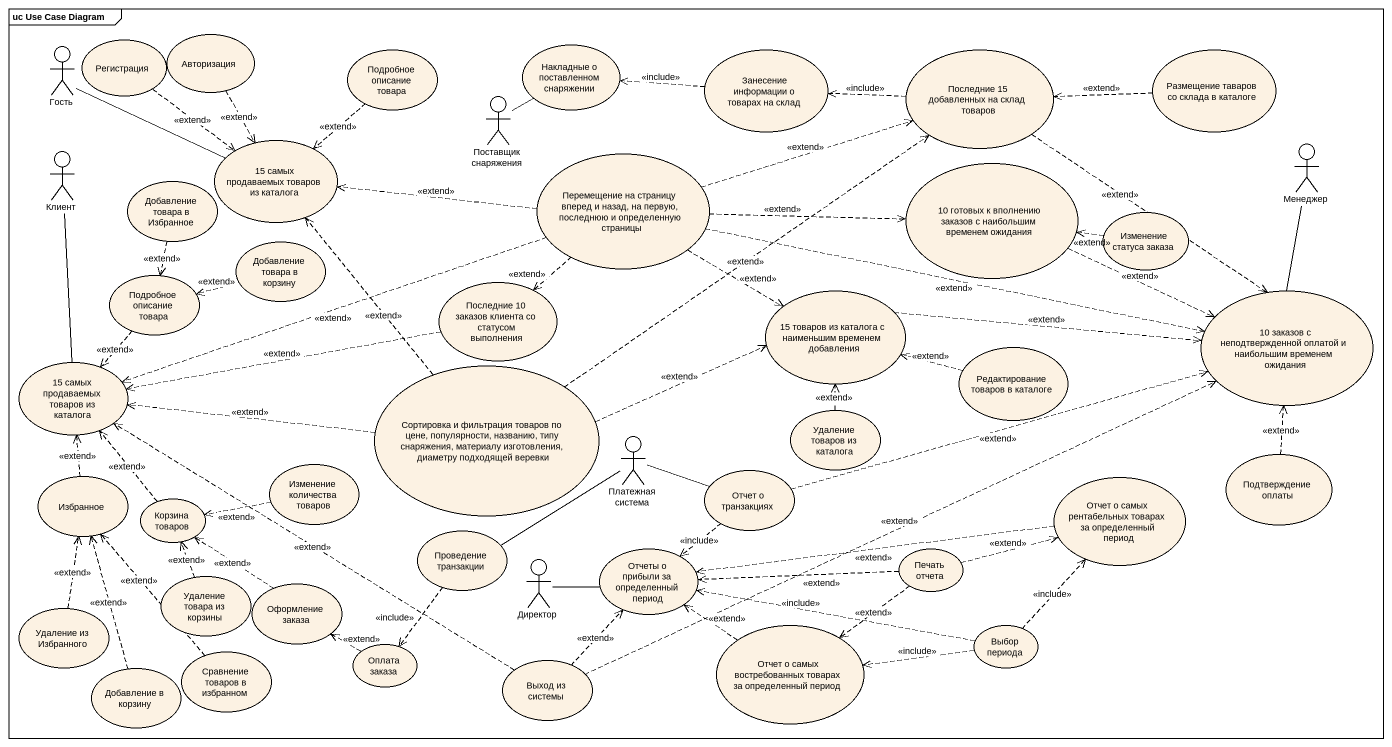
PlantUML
@startuml
mainframe uc Use Case Diagram
actor Гость
usecase Регистрация
usecase Авторизация
usecase "Подробное описание товара" as Подробное_описание_товара
usecase "Накладные о поставленном снаряжении" as Накладные_о_поставленном
usecase "Занесение информации о товарах на склад" as Занесение_информации_о
usecase "Последние 15 добавленных на склад товаров" as Последние_15_добавленных_на
usecase "Размещение таваров со склада в каталоге" as Размещение_таваров_со
actor "Поставщик снаряжения" as Поставщик_снаряжения
actor Клиент
usecase "15 самых продаваемых товаров из каталога" as u15_самых_продаваемых
usecase "Перемещение на страницу вперед и назад, на первую, последнюю и определенную страницы" as Перемещение_на_страницу
usecase "10 готовых к вполнению заказов с наибольшим временем ожидания" as u10_готовых_к_вполнению
actor Менеджер
usecase "Добавление товара в Избранное" as Добавление_товара_в
usecase "Добавление товара в корзину" as Добавление_товара_в_корзину
usecase "Изменение статуса заказа" as Изменение_статуса_заказа
usecase "Подробное описание товара" as Подробное_описание_товара_2
usecase "Последние 10 заказов клиента со статусом выполнения" as Последние_10_заказов
usecase "15 товаров из каталога с наименьшим временем добавления" as u15_товаров_из_каталога_с
usecase "10 заказов с неподтвержденной оплатой и наибольшим временем ожидания" as u10_заказов_с
usecase "15 самых продаваемых товаров из каталога" as u15_самых_продаваемых_2
usecase "Редактирование товаров в каталоге" as Редактирование_товаров_в
usecase "Сортировка и фильтрация товаров по цене, популярности, названию, типу снаряжения, материалу изготовления, диаметру подходящей веревки" as Сортировка_и_фильтрация
actor "Платежная система" as Платежная_система
usecase "Удаление товаров из каталога" as Удаление_товаров_из_каталога
usecase Избранное
usecase "Изменение количества товаров" as Изменение_количества_товаров
usecase "Отчет о транзакциях" as Отчет_о_транзакциях
usecase "Отчет о самых рентабельных товарах за определенный период" as Отчет_о_самых_рентабельных
usecase "Подтверждение оплаты" as Подтверждение_оплаты
usecase "Корзина товаров" as Корзина_товаров
usecase "Проведение транзакции" as Проведение_транзакции
usecase "Отчеты о прибыли за определенный период" as Отчеты_о_прибыли_за
usecase "Печать отчета" as Печать_отчета
usecase "Удаление товара из корзины" as Удаление_товара_из_корзины
usecase "Оформление заказа" as Оформление_заказа
actor Директор
usecase "Удаление из Избранного" as Удаление_из_Избранного
usecase "Отчет о самых востребованных товарах за определенный период" as Отчет_о_самых
usecase "Выбор периода" as Выбор_периода
usecase "Добавление в корзину" as Добавление_в_корзину
usecase "Сравнение товаров в избранном" as Сравнение_товаров_в
usecase "Оплата заказа" as Оплата_заказа
usecase "Выход из системы" as Выход_из_системы
Гость -right- u15_самых_продаваемых
Регистрация ..> u15_самых_продаваемых : <<extend>>
Авторизация ..> u15_самых_продаваемых : <<extend>>
Подробное_описание_товара ..> u15_самых_продаваемых : <<extend>>
Занесение_информации_о .left.> Накладные_о_поставленном : <<include>>
Последние_15_добавленных_на .left.> Занесение_информации_о : <<include>>
Последние_15_добавленных_на ..> u10_заказов_с : <<extend>>
Размещение_таваров_со .left.> Последние_15_добавленных_на : <<extend>>
Поставщик_снаряжения -up- Накладные_о_поставленном
Клиент -- u15_самых_продаваемых_2
Перемещение_на_страницу .right.> Последние_15_добавленных_на : <<extend>>
Перемещение_на_страницу .left.> u15_самых_продаваемых : <<extend>>
Перемещение_на_страницу .right.> u10_готовых_к_вполнению : <<extend>>
Перемещение_на_страницу ..> Последние_10_заказов : <<extend>>
Перемещение_на_страницу .right.> u15_товаров_из_каталога_с : <<extend>>
Перемещение_на_страницу .right.> u10_заказов_с : <<extend>>
Перемещение_на_страницу .left.> u15_самых_продаваемых_2 : <<extend>>
u10_готовых_к_вполнению .right.> u10_заказов_с : <<extend>>
Менеджер -- u10_заказов_с
Добавление_товара_в ..> Подробное_описание_товара_2 : <<extend>>
Добавление_товара_в_корзину .left.> Подробное_описание_товара_2 : <<extend>>
Изменение_статуса_заказа .left.> u10_готовых_к_вполнению : <<extend>>
Подробное_описание_товара_2 ..> u15_самых_продаваемых_2 : <<extend>>
Последние_10_заказов .left.> u15_самых_продаваемых_2 : <<extend>>
u15_товаров_из_каталога_с .right.> u10_заказов_с : <<extend>>
Редактирование_товаров_в .left.> u15_товаров_из_каталога_с : <<extend>>
Сортировка_и_фильтрация .up.> Последние_15_добавленных_на : <<extend>>
Сортировка_и_фильтрация .up.> u15_самых_продаваемых : <<extend>>
Сортировка_и_фильтрация .right.> u15_товаров_из_каталога_с : <<extend>>
Сортировка_и_фильтрация .left.> u15_самых_продаваемых_2 : <<extend>>
Платежная_система -right- Отчет_о_транзакциях
Платежная_система -left- Проведение_транзакции
Удаление_товаров_из_каталога .up.> u15_товаров_из_каталога_с : <<extend>>
Избранное .up.> u15_самых_продаваемых_2 : <<extend>>
Изменение_количества_товаров .left.> Корзина_товаров : <<extend>>
Отчет_о_транзакциях .right.> u10_заказов_с : <<extend>>
Отчет_о_транзакциях ..> Отчеты_о_прибыли_за : <<include>>
Отчет_о_самых_рентабельных .left.> Отчеты_о_прибыли_за : <<extend>>
Подтверждение_оплаты .up.> u10_заказов_с : <<extend>>
Корзина_товаров .up.> u15_самых_продаваемых_2 : <<extend>>
Проведение_транзакции ..> Оплата_заказа : <<include>>
Печать_отчета .right.> Отчет_о_самых_рентабельных : <<extend>>
Печать_отчета .left.> Отчеты_о_прибыли_за : <<extend>>
Печать_отчета ..> Отчет_о_самых : <<extend>>
Удаление_товара_из_корзины .up.> Корзина_товаров : <<extend>>
Оформление_заказа .up.> Корзина_товаров : <<extend>>
Директор -right- Отчеты_о_прибыли_за
Удаление_из_Избранного .up.> Избранное : <<extend>>
Отчет_о_самых .up.> Отчеты_о_прибыли_за : <<extend>>
Выбор_периода .up.> Отчет_о_самых_рентабельных : <<include>>
Выбор_периода .left.> Отчеты_о_прибыли_за : <<include>>
Выбор_периода .left.> Отчет_о_самых : <<include>>
Добавление_в_корзину .up.> Избранное : <<extend>>
Сравнение_товаров_в .up.> Избранное : <<extend>>
Оплата_заказа .left.> Оформление_заказа : <<extend>>
Выход_из_системы .right.> u10_заказов_с : <<extend>>
Выход_из_системы .up.> u15_самых_продаваемых_2 : <<extend>>
Выход_из_системы .up.> Отчеты_о_прибыли_за : <<extend>>
@enduml
